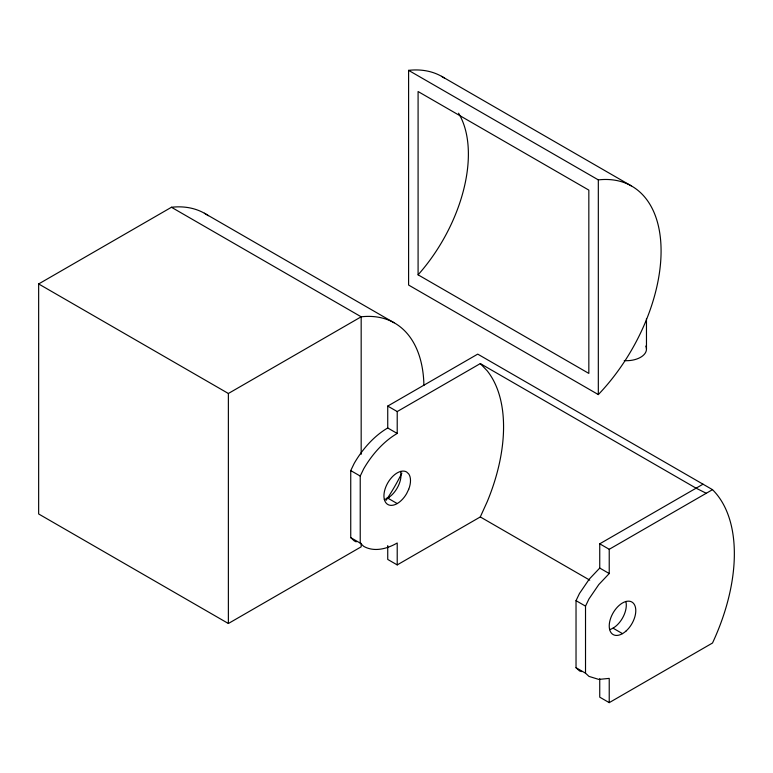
<?xml version="1.0" encoding="UTF-8"?>
<svg xmlns="http://www.w3.org/2000/svg" width="773" height="773" viewBox="0 0 773 773"><rect width="100%" height="100%" fill="white"/><g stroke="black" fill="none" stroke-linecap="round" stroke-linejoin="round"><path stroke-width="1.16" d="M387.737 545.593L387.737 559.43L397.216 564.908L480.294 516.944L487.212 501.706A150.397 86.837 -60 0 0 487.212 370.837L480.294 363.59L397.216 411.555L387.737 406.076L387.737 427.981A67.077 38.727 -60 0 0 354.198 463.385L350.739 470.583L350.739 537.631L354.198 540.839A67.077 38.727 -60 0 0 356.189 541.863M397.216 564.908L397.216 542.994A67.077 38.727 -60 0 1 363.677 546.318L360.228 543.11L360.228 476.062L363.677 468.863A67.077 38.727 -60 0 1 397.216 433.46L397.216 411.555M581.673 671.582L579.489 670.916L576.03 667.708L576.03 600.66L579.489 593.461L589.306 579.083L599.742 568.068L599.742 543.815L703.015 484.188M609.23 702.638L609.23 678.385L598.795 679.419L588.968 676.385L585.519 673.186L585.519 606.138L588.968 598.94L598.795 584.562L609.23 573.547L609.23 549.294L712.503 489.667A158.165 91.32 -60 0 1 712.503 643.02L609.23 702.638L599.742 697.169L599.742 678.684M361.175 543.293L361.175 546.83L228.373 623.502L38.65 513.968L38.65 283.952L171.451 207.27A141.749 81.841 -60 0 1 208.314 215.696M38.65 283.952L228.373 393.486L361.175 316.804A141.749 81.841 -60 0 1 423.913 385.398M387.737 406.076L477.724 354.121L712.503 489.667M706.271 493.271L696.096 488.188L480.294 363.59M441.557 76.324L631.27 185.858M408.598 70.362L598.321 179.887A141.749 81.841 -60 0 1 661.079 251.003A141.749 81.841 -60 0 1 598.321 394.578L408.598 285.044L408.598 70.362A141.749 81.841 -60 0 1 444.504 78.131M418.087 274.821L588.833 373.407L588.833 190.11L418.087 91.533L418.087 274.821A124.124 71.667 -60 0 0 458.553 113.206M204.401 213.242L394.124 322.776M171.451 207.27L361.175 316.804L361.175 454.302M599.742 543.815L609.23 549.294M387.737 427.981L397.216 433.46M599.742 568.068L609.23 573.547M480.294 516.944L589.76 580.146M350.739 470.583L360.228 476.062M576.03 600.66L585.519 606.138M387.737 498.092L397.216 503.561M613.028 628.159L622.507 633.638M350.739 537.631L360.228 543.11M576.03 667.708L585.519 673.186M646.47 318.573L646.47 349.087M598.321 179.887L598.321 394.578M228.373 393.486L228.373 623.502M389.206 497.619A20.127 11.614 0 0 1 387.099 497.561M401.873 473.086A141.749 81.841 -60 0 1 386.085 500.353M645.784 346.082A20.127 11.614 0 0 1 624.246 360.643M400.559 471.375A18.784 10.841 -60 0 1 384.297 499.551M625.85 601.452A18.784 10.841 -60 0 1 609.588 629.618M408.724 489.261L406.608 493.647A18.784 10.841 -60 0 1 387.824 504.498A18.784 10.841 -60 0 1 387.824 482.806A18.784 10.841 -60 0 1 406.608 471.965L408.724 473.926A18.784 10.841 -60 0 1 408.724 489.261M625.946 631.126A18.784 10.841 -60 0 0 631.899 602.032A18.784 10.841 -60 0 0 609.684 621.734A18.784 10.841 -60 0 0 625.946 631.126"/></g></svg>
